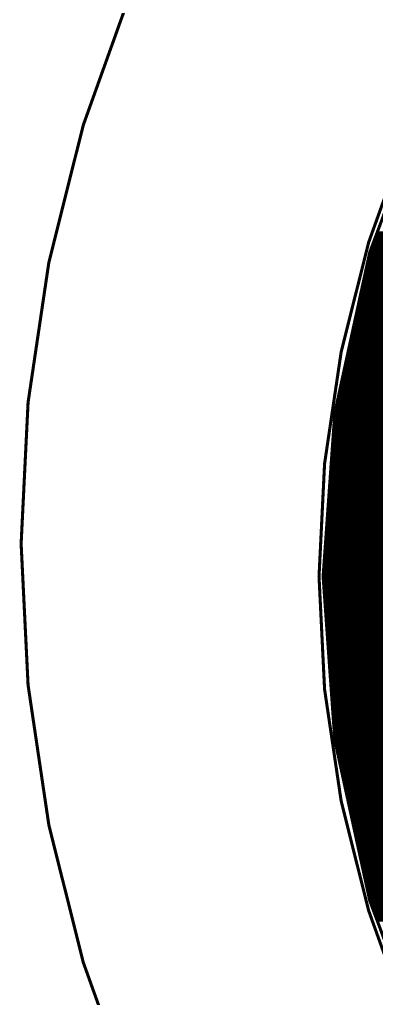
# Model space of a CAD drawing. Extents: x 4.96 to 14.37, y 2.4 to 11.81.
# Drawn here: x 4.962 to 6.124, y 5.625 to 8.815 of the extents above; entities that cross this region are included whole.
import ezdxf

# ---------------------------------------------------------------- set-up
doc = ezdxf.new("R2010")
doc.units = 0
for name, color, linetype in [('1', 12, 'CONTINUOUS'), ('20', 31, 'CONTINUOUS'), ('51', 253, 'CONTINUOUS')]:
    doc.layers.add(name, color=color, linetype=linetype)

msp = doc.modelspace()

# ---------------------------------------------------------------- linework, layer by layer
at = {"layer": '1', "const_width": 0.01}
for points in [[(6.1019, 8.0565), (6.2889, 8.5578)], [(6.1019, 8.0565), (6.2889, 8.5578)], [(6.1181, 8.1), (8.3177, 8.1)], [(6.1181, 8.1), (7.4117, 8.1)], [(6.1219, 8.11), (8.3277, 8.11)], [(6.1219, 8.11), (7.4139, 8.11)], [(6.1256, 8.12), (8.3377, 8.12)], [(6.1256, 8.12), (7.4161, 8.12)], [(6.1069, 8.07), (8.2877, 8.07)], [(6.1069, 8.07), (7.405, 8.07)], [(6.1107, 8.08), (8.2977, 8.08)], [(6.1107, 8.08), (7.4073, 8.08)], [(6.1144, 8.09), (8.3077, 8.09)], [(6.1144, 8.09), (7.4095, 8.09)], [(5.9882, 7.5337), (6.1019, 8.0565)], [(5.9882, 7.5337), (6.1019, 8.0565)], [(6.0983, 8.04), (8.2577, 8.04)], [(6.0983, 8.04), (7.382, 8.04)], [(6.1005, 8.05), (8.2677, 8.05)], [(6.1005, 8.05), (7.3896, 8.05)], [(6.1032, 8.06), (8.2777, 8.06)], [(6.1032, 8.06), (7.3973, 8.06)], [(6.0918, 8.01), (8.2324, 8.01)], [(6.0918, 8.01), (7.3589, 8.01)], [(6.094, 8.02), (8.2377, 8.02)], [(6.094, 8.02), (7.3666, 8.02)], [(6.0961, 8.03), (8.2436, 8.03)], [(6.0961, 8.03), (7.3743, 8.03)], [(6.0853, 7.98), (8.2203, 7.98)], [(6.0853, 7.98), (7.3483, 7.98)], [(6.0874, 7.99), (8.2249, 7.99)], [(6.0874, 7.99), (7.3509, 7.99)], [(6.0896, 8), (8.2296, 8)], [(6.0896, 8), (7.3536, 8)], [(6.0766, 7.94), (8.2016, 7.94)], [(6.0766, 7.94), (7.3376, 7.94)], [(6.0787, 7.95), (8.2063, 7.95)], [(6.0787, 7.95), (7.3402, 7.95)], [(6.0809, 7.96), (8.211, 7.96)], [(6.0809, 7.96), (7.3429, 7.96)], [(6.0831, 7.97), (8.2156, 7.97)], [(6.0831, 7.97), (7.3456, 7.97)], [(6.07, 7.91), (8.1876, 7.91)], [(6.07, 7.91), (7.3295, 7.91)], [(6.0722, 7.92), (8.1923, 7.92)], [(6.0722, 7.92), (7.3322, 7.92)], [(6.0744, 7.93), (8.197, 7.93)], [(6.0744, 7.93), (7.3349, 7.93)], [(6.0635, 7.88), (8.1734, 7.88)], [(6.0635, 7.88), (7.3215, 7.88)], [(6.0657, 7.89), (8.1783, 7.89)], [(6.0657, 7.89), (7.3242, 7.89)], [(6.0679, 7.9), (8.183, 7.9)], [(6.0679, 7.9), (7.3268, 7.9)], [(6.057, 7.85), (8.1524, 7.85)], [(6.057, 7.85), (7.3101, 7.85)], [(6.0592, 7.86), (8.1594, 7.86)], [(6.0592, 7.86), (7.3147, 7.86)], [(6.0613, 7.87), (8.1664, 7.87)], [(6.0613, 7.87), (7.3188, 7.87)], [(6.0505, 7.82), (8.1314, 7.82)], [(6.0505, 7.82), (7.2961, 7.82)], [(6.0526, 7.83), (8.1384, 7.83)], [(6.0526, 7.83), (7.3007, 7.83)], [(6.0548, 7.84), (8.1454, 7.84)], [(6.0548, 7.84), (7.3054, 7.84)], [(6.0418, 7.78), (8.1034, 7.78)], [(6.0418, 7.78), (7.2774, 7.78)], [(6.0439, 7.79), (8.1104, 7.79)], [(6.0439, 7.79), (7.2821, 7.79)], [(6.0461, 7.8), (8.1174, 7.8)], [(6.0461, 7.8), (7.2868, 7.8)], [(6.0483, 7.81), (8.1244, 7.81)], [(6.0483, 7.81), (7.2914, 7.81)], [(6.0352, 7.75), (8.0824, 7.75)], [(6.0352, 7.75), (7.2634, 7.75)], [(6.0374, 7.76), (8.0865, 7.76)], [(6.0374, 7.76), (7.2681, 7.76)], [(6.0396, 7.77), (8.0964, 7.77)], [(6.0396, 7.77), (7.2728, 7.77)], [(6.0287, 7.72), (8.0758, 7.72)], [(6.0287, 7.72), (7.2569, 7.72)], [(6.0309, 7.73), (8.0784, 7.73)], [(6.0309, 7.73), (7.2574, 7.73)], [(6.0331, 7.74), (8.0793, 7.74)], [(6.0331, 7.74), (7.2588, 7.74)], [(6.0222, 7.69), (8.0677, 7.69)], [(6.0222, 7.69), (7.2556, 7.69)], [(6.0243, 7.7), (8.0704, 7.7)], [(6.0243, 7.7), (7.2561, 7.7)], [(6.0265, 7.71), (8.0731, 7.71)], [(6.0265, 7.71), (7.2565, 7.71)], [(6.0156, 7.66), (8.0597, 7.66)], [(6.0156, 7.66), (7.2543, 7.66)], [(6.0178, 7.67), (8.0624, 7.67)], [(6.0178, 7.67), (7.2548, 7.67)], [(6.02, 7.68), (8.065, 7.68)], [(6.02, 7.68), (7.2552, 7.68)], [(6.0069, 7.62), (8.049, 7.62)], [(6.0069, 7.62), (7.2357, 7.62)], [(6.0091, 7.63), (8.0517, 7.63)], [(6.0091, 7.63), (7.2409, 7.63)], [(6.0113, 7.64), (8.0543, 7.64)], [(6.0113, 7.64), (7.2461, 7.64)], [(6.0135, 7.65), (8.057, 7.65)], [(6.0135, 7.65), (7.2513, 7.65)], [(6.0004, 7.59), (8.0384, 7.59)], [(6.0004, 7.59), (7.2201, 7.59)], [(6.0026, 7.6), (8.0431, 7.6)], [(6.0026, 7.6), (7.2253, 7.6)], [(6.0048, 7.61), (8.0463, 7.61)], [(6.0048, 7.61), (7.2305, 7.61)], [(5.9939, 7.56), (8.0244, 7.56)], [(5.9939, 7.56), (7.2141, 7.56)], [(5.9961, 7.57), (8.0291, 7.57)], [(5.9961, 7.57), (7.215, 7.57)], [(5.9982, 7.58), (8.0338, 7.58)], [(5.9982, 7.58), (7.2159, 7.58)], [(5.95, 7), (5.9882, 7.5337)], [(5.95, 7), (5.9882, 7.5337)], [(5.9879, 7.53), (8.0105, 7.53)], [(5.9879, 7.53), (7.2115, 7.53)], [(5.9895, 7.54), (8.0151, 7.54)], [(5.9895, 7.54), (7.2124, 7.54)], [(5.9917, 7.55), (8.0198, 7.55)], [(5.9917, 7.55), (7.2132, 7.55)], [(5.9858, 7.5), (7.9965, 7.5)], [(5.9858, 7.5), (7.2089, 7.5)], [(5.9865, 7.51), (8.0011, 7.51)], [(5.9865, 7.51), (7.2097, 7.51)], [(5.9872, 7.52), (8.0058, 7.52)], [(5.9872, 7.52), (7.2106, 7.52)], [(5.9829, 7.46), (7.9778, 7.46)], [(5.9829, 7.46), (7.2054, 7.46)], [(5.9836, 7.47), (7.9792, 7.47)], [(5.9836, 7.47), (7.2062, 7.47)], [(5.9843, 7.48), (7.9871, 7.48)], [(5.9843, 7.48), (7.2071, 7.48)], [(5.985, 7.49), (7.9918, 7.49)], [(5.985, 7.49), (7.208, 7.49)], [(5.9808, 7.43), (7.9757, 7.43)], [(5.9808, 7.43), (7.2009, 7.43)], [(5.9815, 7.44), (7.9766, 7.44)], [(5.9815, 7.44), (7.2036, 7.44)], [(5.9822, 7.45), (7.9745, 7.45)], [(5.9822, 7.45), (7.2045, 7.45)], [(5.9786, 7.4), (7.9731, 7.4)], [(5.9786, 7.4), (7.1929, 7.4)], [(5.9793, 7.41), (7.9739, 7.41)], [(5.9793, 7.41), (7.1955, 7.41)], [(5.98, 7.42), (7.9748, 7.42)], [(5.98, 7.42), (7.1982, 7.42)], [(5.9765, 7.37), (7.9704, 7.37)], [(5.9765, 7.37), (7.1848, 7.37)], [(5.9772, 7.38), (7.9713, 7.38)], [(5.9772, 7.38), (7.1875, 7.38)], [(5.9779, 7.39), (7.9722, 7.39)], [(5.9779, 7.39), (7.1902, 7.39)], [(5.9743, 7.34), (7.9678, 7.34)], [(5.9743, 7.34), (7.1768, 7.34)], [(5.975, 7.35), (7.9687, 7.35)], [(5.975, 7.35), (7.1795, 7.35)], [(5.9757, 7.36), (7.9696, 7.36)], [(5.9757, 7.36), (7.1821, 7.36)], [(5.9722, 7.31), (7.9652, 7.31)], [(5.9722, 7.31), (7.1687, 7.31)], [(5.9729, 7.32), (7.9661, 7.32)], [(5.9729, 7.32), (7.1714, 7.32)], [(5.9736, 7.33), (7.9669, 7.33)], [(5.9736, 7.33), (7.1741, 7.33)], [(5.9693, 7.27), (7.9552, 7.27)], [(5.9693, 7.27), (7.171, 7.27)], [(5.97, 7.28), (7.9579, 7.28)], [(5.97, 7.28), (7.1697, 7.28)], [(5.9707, 7.29), (7.9605, 7.29)], [(5.9707, 7.29), (7.1683, 7.29)], [(5.9715, 7.3), (7.9632, 7.3)], [(5.9715, 7.3), (7.167, 7.3)], [(5.9672, 7.24), (7.9472, 7.24)], [(5.9672, 7.24), (7.1749, 7.24)], [(5.9679, 7.25), (7.9498, 7.25)], [(5.9679, 7.25), (7.1736, 7.25)], [(5.9686, 7.26), (7.9525, 7.26)], [(5.9686, 7.26), (7.1723, 7.26)], [(5.965, 7.21), (7.9391, 7.21)], [(5.965, 7.21), (7.1741, 7.21)], [(5.9657, 7.22), (7.9418, 7.22)], [(5.9657, 7.22), (7.1773, 7.22)], [(5.9664, 7.23), (7.9445, 7.23)], [(5.9664, 7.23), (7.1762, 7.23)], [(5.9629, 7.18), (7.9311, 7.18)], [(5.9629, 7.18), (7.1646, 7.18)], [(5.9636, 7.19), (7.9338, 7.19)], [(5.9636, 7.19), (7.1678, 7.19)], [(5.9643, 7.2), (7.9364, 7.2)], [(5.9643, 7.2), (7.1709, 7.2)], [(5.9607, 7.15), (7.923, 7.15)], [(5.9607, 7.15), (7.1552, 7.15)], [(5.9614, 7.16), (7.9241, 7.16)], [(5.9614, 7.16), (7.1583, 7.16)], [(5.9622, 7.17), (7.9269, 7.17)], [(5.9622, 7.17), (7.1615, 7.17)], [(5.9579, 7.11), (7.9284, 7.11)], [(5.9579, 7.11), (7.1555, 7.11)], [(5.9586, 7.12), (7.9276, 7.12)], [(5.9586, 7.12), (7.1546, 7.12)], [(5.9593, 7.13), (7.9267, 7.13)], [(5.9593, 7.13), (7.1537, 7.13)], [(5.96, 7.14), (7.9246, 7.14)], [(5.96, 7.14), (7.1529, 7.14)], [(5.9557, 7.08), (7.9311, 7.08)], [(5.9557, 7.08), (7.1581, 7.08)], [(5.9564, 7.09), (7.9302, 7.09)], [(5.9564, 7.09), (7.1572, 7.09)], [(5.9572, 7.1), (7.9293, 7.1)], [(5.9572, 7.1), (7.1564, 7.1)], [(5.9536, 7.05), (7.9337, 7.05)], [(5.9536, 7.05), (7.1607, 7.05)], [(5.9543, 7.06), (7.9328, 7.06)], [(5.9543, 7.06), (7.1599, 7.06)], [(5.955, 7.07), (7.9319, 7.07)], [(5.955, 7.07), (7.159, 7.07)], [(5.9514, 7.02), (7.9363, 7.02)], [(5.9514, 7.02), (7.1634, 7.02)], [(5.9521, 7.03), (7.9354, 7.03)], [(5.9521, 7.03), (7.1625, 7.03)], [(5.9529, 7.04), (7.9346, 7.04)], [(5.9529, 7.04), (7.1616, 7.04)], [(5.9882, 6.4663), (5.95, 7)], [(5.95, 7), (7.9381, 7)], [(5.9882, 6.4663), (5.95, 7)], [(5.95, 7), (7.1651, 7)], [(5.9507, 7.01), (7.9372, 7.01)], [(5.9507, 7.01), (7.1642, 7.01)], [(5.9507, 6.99), (7.9372, 6.99)], [(5.9507, 6.99), (7.1642, 6.99)], [(5.9514, 6.98), (7.9363, 6.98)], [(5.9514, 6.98), (7.1634, 6.98)], [(5.9521, 6.97), (7.9354, 6.97)], [(5.9521, 6.97), (7.1625, 6.97)], [(5.9529, 6.96), (7.9346, 6.96)], [(5.9529, 6.96), (7.1616, 6.96)], [(5.9536, 6.95), (7.9337, 6.95)], [(5.9536, 6.95), (7.1607, 6.95)], [(5.9543, 6.94), (7.9328, 6.94)], [(5.9543, 6.94), (7.1599, 6.94)], [(5.955, 6.93), (7.9319, 6.93)], [(5.955, 6.93), (7.159, 6.93)], [(5.9557, 6.92), (7.9311, 6.92)], [(5.9557, 6.92), (7.1581, 6.92)], [(5.9564, 6.91), (7.9302, 6.91)], [(5.9564, 6.91), (7.1572, 6.91)], [(5.9572, 6.9), (7.9293, 6.9)], [(5.9572, 6.9), (7.1564, 6.9)], [(5.9579, 6.89), (7.9284, 6.89)], [(5.9579, 6.89), (7.1555, 6.89)], [(5.9586, 6.88), (7.9276, 6.88)], [(5.9586, 6.88), (7.1546, 6.88)], [(5.9593, 6.87), (7.9267, 6.87)], [(5.9593, 6.87), (7.1537, 6.87)], [(5.96, 6.86), (7.9246, 6.86)], [(5.96, 6.86), (7.1529, 6.86)], [(5.9607, 6.85), (7.923, 6.85)], [(5.9607, 6.85), (7.1552, 6.85)], [(5.9614, 6.84), (7.9241, 6.84)], [(5.9614, 6.84), (7.1583, 6.84)], [(5.9622, 6.83), (7.9269, 6.83)], [(5.9622, 6.83), (7.1615, 6.83)], [(5.9629, 6.82), (7.9311, 6.82)], [(5.9629, 6.82), (7.1646, 6.82)], [(5.9636, 6.81), (7.9338, 6.81)], [(5.9636, 6.81), (7.1678, 6.81)], [(5.9643, 6.8), (7.9364, 6.8)], [(5.9643, 6.8), (7.1709, 6.8)], [(5.965, 6.79), (7.9391, 6.79)], [(5.965, 6.79), (7.1741, 6.79)], [(5.9657, 6.78), (7.9418, 6.78)], [(5.9657, 6.78), (7.1772, 6.78)], [(5.9665, 6.77), (7.9445, 6.77)], [(5.9665, 6.77), (7.1762, 6.77)], [(5.9672, 6.76), (7.9471, 6.76)], [(5.9672, 6.76), (7.1749, 6.76)], [(5.9679, 6.75), (7.9498, 6.75)], [(5.9679, 6.75), (7.1736, 6.75)], [(5.9686, 6.74), (7.9525, 6.74)], [(5.9686, 6.74), (7.1723, 6.74)], [(5.9693, 6.73), (7.9552, 6.73)], [(5.9693, 6.73), (7.171, 6.73)], [(5.97, 6.72), (7.9579, 6.72)], [(5.97, 6.72), (7.1697, 6.72)], [(5.9707, 6.71), (7.9605, 6.71)], [(5.9707, 6.71), (7.1683, 6.71)], [(5.9715, 6.7), (7.9632, 6.7)], [(5.9715, 6.7), (7.167, 6.7)], [(5.9722, 6.69), (7.9652, 6.69)], [(5.9722, 6.69), (7.1687, 6.69)], [(5.9729, 6.68), (7.9661, 6.68)], [(5.9729, 6.68), (7.1714, 6.68)], [(5.9736, 6.67), (7.9669, 6.67)], [(5.9736, 6.67), (7.1741, 6.67)], [(5.9743, 6.66), (7.9678, 6.66)], [(5.9743, 6.66), (7.1768, 6.66)], [(5.975, 6.65), (7.9687, 6.65)], [(5.975, 6.65), (7.1795, 6.65)], [(5.9758, 6.64), (7.9696, 6.64)], [(5.9758, 6.64), (7.1821, 6.64)], [(5.9765, 6.63), (7.9704, 6.63)], [(5.9765, 6.63), (7.1848, 6.63)], [(5.9772, 6.62), (7.9713, 6.62)], [(5.9772, 6.62), (7.1875, 6.62)], [(5.9779, 6.61), (7.9722, 6.61)], [(5.9779, 6.61), (7.1902, 6.61)], [(5.9786, 6.6), (7.973, 6.6)], [(5.9786, 6.6), (7.1929, 6.6)], [(5.9793, 6.59), (7.9739, 6.59)], [(5.9793, 6.59), (7.1955, 6.59)], [(5.98, 6.58), (7.9748, 6.58)], [(5.98, 6.58), (7.1982, 6.58)], [(5.9808, 6.57), (7.9757, 6.57)], [(5.9808, 6.57), (7.2009, 6.57)], [(5.9815, 6.56), (7.9765, 6.56)], [(5.9815, 6.56), (7.2036, 6.56)], [(5.9822, 6.55), (7.9745, 6.55)], [(5.9822, 6.55), (7.2045, 6.55)], [(5.9829, 6.54), (7.9778, 6.54)], [(5.9829, 6.54), (7.2054, 6.54)], [(5.9836, 6.53), (7.9792, 6.53)], [(5.9836, 6.53), (7.2062, 6.53)], [(5.9843, 6.52), (7.9871, 6.52)], [(5.9843, 6.52), (7.2071, 6.52)], [(5.985, 6.51), (7.9918, 6.51)], [(5.985, 6.51), (7.208, 6.51)], [(5.9858, 6.5), (7.9965, 6.5)], [(5.9858, 6.5), (7.2089, 6.5)], [(5.9865, 6.49), (8.0011, 6.49)], [(5.9865, 6.49), (7.2097, 6.49)], [(5.9872, 6.48), (8.0058, 6.48)], [(5.9872, 6.48), (7.2106, 6.48)], [(5.9879, 6.47), (8.0104, 6.47)], [(5.9879, 6.47), (7.2115, 6.47)], [(6.1019, 5.9435), (5.9882, 6.4663)], [(6.1019, 5.9435), (5.9882, 6.4663)], [(5.9895, 6.46), (8.0151, 6.46)], [(5.9895, 6.46), (7.2124, 6.46)], [(5.9917, 6.45), (8.0198, 6.45)], [(5.9917, 6.45), (7.2132, 6.45)], [(5.9939, 6.44), (8.0244, 6.44)], [(5.9939, 6.44), (7.2141, 6.44)], [(5.9961, 6.43), (8.0291, 6.43)], [(5.9961, 6.43), (7.215, 6.43)], [(5.9982, 6.42), (8.0338, 6.42)], [(5.9982, 6.42), (7.2159, 6.42)], [(6.0004, 6.41), (8.0384, 6.41)], [(6.0004, 6.41), (7.2201, 6.41)], [(6.0026, 6.4), (8.0431, 6.4)], [(6.0026, 6.4), (7.2253, 6.4)], [(6.0048, 6.39), (8.0463, 6.39)], [(6.0048, 6.39), (7.2305, 6.39)], [(6.0069, 6.38), (8.049, 6.38)], [(6.0069, 6.38), (7.2357, 6.38)], [(6.0091, 6.37), (8.0516, 6.37)], [(6.0091, 6.37), (7.2409, 6.37)], [(6.0113, 6.36), (8.0543, 6.36)], [(6.0113, 6.36), (7.2461, 6.36)], [(6.0135, 6.35), (8.057, 6.35)], [(6.0135, 6.35), (7.2513, 6.35)], [(6.0156, 6.34), (8.0597, 6.34)], [(6.0156, 6.34), (7.2543, 6.34)], [(6.0178, 6.33), (8.0624, 6.33)], [(6.0178, 6.33), (7.2548, 6.33)], [(6.02, 6.32), (8.065, 6.32)], [(6.02, 6.32), (7.2552, 6.32)], [(6.0222, 6.31), (8.0677, 6.31)], [(6.0222, 6.31), (7.2556, 6.31)], [(6.0244, 6.3), (8.0704, 6.3)], [(6.0244, 6.3), (7.2561, 6.3)], [(6.0265, 6.29), (8.0731, 6.29)], [(6.0265, 6.29), (7.2565, 6.29)], [(6.0287, 6.28), (8.0758, 6.28)], [(6.0287, 6.28), (7.2569, 6.28)], [(6.0309, 6.27), (8.0784, 6.27)], [(6.0309, 6.27), (7.2574, 6.27)], [(6.0331, 6.26), (8.0793, 6.26)], [(6.0331, 6.26), (7.2588, 6.26)], [(6.0352, 6.25), (8.0824, 6.25)], [(6.0352, 6.25), (7.2634, 6.25)], [(6.0374, 6.24), (8.0865, 6.24)], [(6.0374, 6.24), (7.2681, 6.24)], [(6.0396, 6.23), (8.0964, 6.23)], [(6.0396, 6.23), (7.2728, 6.23)], [(6.0418, 6.22), (8.1034, 6.22)], [(6.0418, 6.22), (7.2774, 6.22)], [(6.0439, 6.21), (8.1104, 6.21)], [(6.0439, 6.21), (7.2821, 6.21)], [(6.0461, 6.2), (8.1174, 6.2)], [(6.0461, 6.2), (7.2867, 6.2)], [(6.0483, 6.19), (8.1244, 6.19)], [(6.0483, 6.19), (7.2914, 6.19)], [(6.0505, 6.18), (8.1314, 6.18)], [(6.0505, 6.18), (7.2961, 6.18)], [(6.0526, 6.17), (8.1384, 6.17)], [(6.0526, 6.17), (7.3007, 6.17)], [(6.0548, 6.16), (8.1454, 6.16)], [(6.0548, 6.16), (7.3054, 6.16)], [(6.057, 6.15), (8.1524, 6.15)], [(6.057, 6.15), (7.3101, 6.15)], [(6.0592, 6.14), (8.1594, 6.14)], [(6.0592, 6.14), (7.3147, 6.14)], [(6.0613, 6.13), (8.1664, 6.13)], [(6.0613, 6.13), (7.3188, 6.13)], [(6.0635, 6.12), (8.1734, 6.12)], [(6.0635, 6.12), (7.3215, 6.12)], [(6.0657, 6.11), (8.1783, 6.11)], [(6.0657, 6.11), (7.3242, 6.11)], [(6.0679, 6.1), (8.183, 6.1)], [(6.0679, 6.1), (7.3268, 6.1)], [(6.07, 6.09), (8.1876, 6.09)], [(6.07, 6.09), (7.3295, 6.09)], [(6.0722, 6.08), (8.1923, 6.08)], [(6.0722, 6.08), (7.3322, 6.08)], [(6.0744, 6.07), (8.197, 6.07)], [(6.0744, 6.07), (7.3349, 6.07)], [(6.0766, 6.06), (8.2016, 6.06)], [(6.0766, 6.06), (7.3375, 6.06)], [(6.0787, 6.05), (8.2063, 6.05)], [(6.0787, 6.05), (7.3402, 6.05)], [(6.0809, 6.04), (8.211, 6.04)], [(6.0809, 6.04), (7.3429, 6.04)], [(6.0831, 6.03), (8.2156, 6.03)], [(6.0831, 6.03), (7.3456, 6.03)], [(6.0853, 6.02), (8.2203, 6.02)], [(6.0853, 6.02), (7.3483, 6.02)], [(6.0874, 6.01), (8.2249, 6.01)], [(6.0874, 6.01), (7.3509, 6.01)], [(6.0896, 6), (8.2296, 6)], [(6.0896, 6), (7.3536, 6)], [(6.0918, 5.99), (8.2324, 5.99)], [(6.0918, 5.99), (7.3589, 5.99)], [(6.094, 5.98), (8.2377, 5.98)], [(6.094, 5.98), (7.3666, 5.98)], [(6.0961, 5.97), (8.2436, 5.97)], [(6.0961, 5.97), (7.3743, 5.97)], [(6.0983, 5.96), (8.2577, 5.96)], [(6.0983, 5.96), (7.3819, 5.96)], [(6.1005, 5.95), (8.2677, 5.95)], [(6.1005, 5.95), (7.3896, 5.95)], [(6.2889, 5.4422), (6.1019, 5.9435)], [(6.2889, 5.4422), (6.1019, 5.9435)], [(6.1032, 5.94), (8.2777, 5.94)], [(6.1032, 5.94), (7.3973, 5.94)], [(6.1069, 5.93), (8.2877, 5.93)], [(6.1069, 5.93), (7.405, 5.93)], [(6.1107, 5.92), (8.2977, 5.92)], [(6.1107, 5.92), (7.4073, 5.92)], [(6.1144, 5.91), (8.3077, 5.91)], [(6.1144, 5.91), (7.4095, 5.91)], [(6.1181, 5.9), (8.3177, 5.9)], [(6.1181, 5.9), (7.4117, 5.9)], [(6.1219, 5.89), (8.3277, 5.89)], [(6.1219, 5.89), (7.4139, 5.89)], [(6.1256, 5.88), (8.3377, 5.88)], [(6.1256, 5.88), (7.4161, 5.88)]]:
    msp.add_lwpolyline(points, dxfattribs=at)
at = {"layer": '1', "const_width": 0.005}
for points in [[(6.1181, 8.1025, 1), (6.1181, 8.0975)], [(6.1181, 8.1025, 1), (6.1181, 8.0975)], [(6.1219, 8.1125, 1), (6.1219, 8.1075)], [(6.1219, 8.1125, 1), (6.1219, 8.1075)], [(6.1256, 8.1225, 1), (6.1256, 8.1175)], [(6.1256, 8.1225, 1), (6.1256, 8.1175)], [(6.1069, 8.0725, 1), (6.1069, 8.0675)], [(6.1069, 8.0725, 1), (6.1069, 8.0675)], [(6.1107, 8.0825, 1), (6.1107, 8.0775)], [(6.1107, 8.0825, 1), (6.1107, 8.0775)], [(6.1144, 8.0925, 1), (6.1144, 8.0875)], [(6.1144, 8.0925, 1), (6.1144, 8.0875)], [(6.0983, 8.0425, 1), (6.0983, 8.0375)], [(6.0983, 8.0425, 1), (6.0983, 8.0375)], [(6.1005, 8.0525, 1), (6.1005, 8.0475)], [(6.1005, 8.0525, 1), (6.1005, 8.0475)], [(6.0996, 8.0574, 1), (6.1042, 8.0556)], [(6.0996, 8.0574, 1), (6.1042, 8.0556)], [(6.1043, 8.056, 1), (6.0995, 8.057)], [(6.1043, 8.056, 1), (6.0995, 8.057)], [(6.1032, 8.0625, 1), (6.1032, 8.0575)], [(6.1032, 8.0625, 1), (6.1032, 8.0575)], [(6.0918, 8.0125, 1), (6.0918, 8.0075)], [(6.0918, 8.0125, 1), (6.0918, 8.0075)], [(6.094, 8.0225, 1), (6.094, 8.0175)], [(6.094, 8.0225, 1), (6.094, 8.0175)], [(6.0961, 8.0325, 1), (6.0961, 8.0275)], [(6.0961, 8.0325, 1), (6.0961, 8.0275)], [(6.0853, 7.9825, 1), (6.0853, 7.9775)], [(6.0853, 7.9825, 1), (6.0853, 7.9775)], [(6.0874, 7.9925, 1), (6.0874, 7.9875)], [(6.0874, 7.9925, 1), (6.0874, 7.9875)], [(6.0896, 8.0025, 1), (6.0896, 7.9975)], [(6.0896, 8.0025, 1), (6.0896, 7.9975)], [(6.0766, 7.9425, 1), (6.0766, 7.9375)], [(6.0766, 7.9425, 1), (6.0766, 7.9375)], [(6.0787, 7.9525, 1), (6.0787, 7.9475)], [(6.0787, 7.9525, 1), (6.0787, 7.9475)], [(6.0809, 7.9625, 1), (6.0809, 7.9575)], [(6.0809, 7.9625, 1), (6.0809, 7.9575)], [(6.0831, 7.9725, 1), (6.0831, 7.9675)], [(6.0831, 7.9725, 1), (6.0831, 7.9675)], [(6.07, 7.9125, 1), (6.07, 7.9075)], [(6.07, 7.9125, 1), (6.07, 7.9075)], [(6.0722, 7.9225, 1), (6.0722, 7.9175)], [(6.0722, 7.9225, 1), (6.0722, 7.9175)], [(6.0744, 7.9325, 1), (6.0744, 7.9275)], [(6.0744, 7.9325, 1), (6.0744, 7.9275)], [(6.0635, 7.8825, 1), (6.0635, 7.8775)], [(6.0635, 7.8825, 1), (6.0635, 7.8775)], [(6.0657, 7.8925, 1), (6.0657, 7.8875)], [(6.0657, 7.8925, 1), (6.0657, 7.8875)], [(6.0679, 7.9025, 1), (6.0679, 7.8975)], [(6.0679, 7.9025, 1), (6.0679, 7.8975)], [(6.057, 7.8525, 1), (6.057, 7.8475)], [(6.057, 7.8525, 1), (6.057, 7.8475)], [(6.0592, 7.8625, 1), (6.0592, 7.8575)], [(6.0592, 7.8625, 1), (6.0592, 7.8575)], [(6.0613, 7.8725, 1), (6.0613, 7.8675)], [(6.0613, 7.8725, 1), (6.0613, 7.8675)], [(6.0505, 7.8225, 1), (6.0505, 7.8175)], [(6.0505, 7.8225, 1), (6.0505, 7.8175)], [(6.0526, 7.8325, 1), (6.0526, 7.8275)], [(6.0526, 7.8325, 1), (6.0526, 7.8275)], [(6.0548, 7.8425, 1), (6.0548, 7.8375)], [(6.0548, 7.8425, 1), (6.0548, 7.8375)], [(6.0418, 7.7825, 1), (6.0418, 7.7775)], [(6.0418, 7.7825, 1), (6.0418, 7.7775)], [(6.0439, 7.7925, 1), (6.0439, 7.7875)], [(6.0439, 7.7925, 1), (6.0439, 7.7875)], [(6.0461, 7.8025, 1), (6.0461, 7.7975)], [(6.0461, 7.8025, 1), (6.0461, 7.7975)], [(6.0483, 7.8125, 1), (6.0483, 7.8075)], [(6.0483, 7.8125, 1), (6.0483, 7.8075)], [(6.0352, 7.7525, 1), (6.0352, 7.7475)], [(6.0352, 7.7525, 1), (6.0352, 7.7475)], [(6.0374, 7.7625, 1), (6.0374, 7.7575)], [(6.0374, 7.7625, 1), (6.0374, 7.7575)], [(6.0396, 7.7725, 1), (6.0396, 7.7675)], [(6.0396, 7.7725, 1), (6.0396, 7.7675)], [(6.0287, 7.7225, 1), (6.0287, 7.7175)], [(6.0287, 7.7225, 1), (6.0287, 7.7175)], [(6.0309, 7.7325, 1), (6.0309, 7.7275)], [(6.0309, 7.7325, 1), (6.0309, 7.7275)], [(6.0331, 7.7425, 1), (6.0331, 7.7375)], [(6.0331, 7.7425, 1), (6.0331, 7.7375)], [(6.0222, 7.6925, 1), (6.0222, 7.6875)], [(6.0222, 7.6925, 1), (6.0222, 7.6875)], [(6.0243, 7.7025, 1), (6.0243, 7.6975)], [(6.0243, 7.7025, 1), (6.0243, 7.6975)], [(6.0265, 7.7125, 1), (6.0265, 7.7075)], [(6.0265, 7.7125, 1), (6.0265, 7.7075)], [(6.0156, 7.6625, 1), (6.0156, 7.6575)], [(6.0156, 7.6625, 1), (6.0156, 7.6575)], [(6.0178, 7.6725, 1), (6.0178, 7.6675)], [(6.0178, 7.6725, 1), (6.0178, 7.6675)], [(6.02, 7.6825, 1), (6.02, 7.6775)], [(6.02, 7.6825, 1), (6.02, 7.6775)], [(6.0069, 7.6225, 1), (6.0069, 7.6175)], [(6.0069, 7.6225, 1), (6.0069, 7.6175)], [(6.0091, 7.6325, 1), (6.0091, 7.6275)], [(6.0091, 7.6325, 1), (6.0091, 7.6275)], [(6.0113, 7.6425, 1), (6.0113, 7.6375)], [(6.0113, 7.6425, 1), (6.0113, 7.6375)], [(6.0135, 7.6525, 1), (6.0135, 7.6475)], [(6.0135, 7.6525, 1), (6.0135, 7.6475)], [(6.0004, 7.5925, 1), (6.0004, 7.5875)], [(6.0004, 7.5925, 1), (6.0004, 7.5875)], [(6.0026, 7.6025, 1), (6.0026, 7.5975)], [(6.0026, 7.6025, 1), (6.0026, 7.5975)], [(6.0048, 7.6125, 1), (6.0048, 7.6075)], [(6.0048, 7.6125, 1), (6.0048, 7.6075)], [(5.9939, 7.5625, 1), (5.9939, 7.5575)], [(5.9939, 7.5625, 1), (5.9939, 7.5575)], [(5.9961, 7.5725, 1), (5.9961, 7.5675)], [(5.9961, 7.5725, 1), (5.9961, 7.5675)], [(5.9982, 7.5825, 1), (5.9982, 7.5775)], [(5.9982, 7.5825, 1), (5.9982, 7.5775)], [(5.9879, 7.5325, 1), (5.9879, 7.5275)], [(5.9879, 7.5325, 1), (5.9879, 7.5275)], [(5.9857, 7.5342, 1), (5.9906, 7.5331)], [(5.9857, 7.5342, 1), (5.9906, 7.5331)], [(5.9907, 7.5335, 1), (5.9857, 7.5339)], [(5.9907, 7.5335, 1), (5.9857, 7.5339)], [(5.9895, 7.5425, 1), (5.9895, 7.5375)], [(5.9895, 7.5425, 1), (5.9895, 7.5375)], [(5.9917, 7.5525, 1), (5.9917, 7.5475)], [(5.9917, 7.5525, 1), (5.9917, 7.5475)], [(5.9858, 7.5025, 1), (5.9858, 7.4975)], [(5.9858, 7.5025, 1), (5.9858, 7.4975)], [(5.9865, 7.5125, 1), (5.9865, 7.5075)], [(5.9865, 7.5125, 1), (5.9865, 7.5075)], [(5.9872, 7.5225, 1), (5.9872, 7.5175)], [(5.9872, 7.5225, 1), (5.9872, 7.5175)], [(5.9829, 7.4625, 1), (5.9829, 7.4575)], [(5.9829, 7.4625, 1), (5.9829, 7.4575)], [(5.9836, 7.4725, 1), (5.9836, 7.4675)], [(5.9836, 7.4725, 1), (5.9836, 7.4675)], [(5.9843, 7.4825, 1), (5.9843, 7.4775)], [(5.9843, 7.4825, 1), (5.9843, 7.4775)], [(5.985, 7.4925, 1), (5.985, 7.4875)], [(5.985, 7.4925, 1), (5.985, 7.4875)], [(5.9808, 7.4325, 1), (5.9808, 7.4275)], [(5.9808, 7.4325, 1), (5.9808, 7.4275)], [(5.9815, 7.4425, 1), (5.9815, 7.4375)], [(5.9815, 7.4425, 1), (5.9815, 7.4375)], [(5.9822, 7.4525, 1), (5.9822, 7.4475)], [(5.9822, 7.4525, 1), (5.9822, 7.4475)], [(5.9786, 7.4025, 1), (5.9786, 7.3975)], [(5.9786, 7.4025, 1), (5.9786, 7.3975)], [(5.9793, 7.4125, 1), (5.9793, 7.4075)], [(5.9793, 7.4125, 1), (5.9793, 7.4075)], [(5.98, 7.4225, 1), (5.98, 7.4175)], [(5.98, 7.4225, 1), (5.98, 7.4175)], [(5.9765, 7.3725, 1), (5.9765, 7.3675)], [(5.9765, 7.3725, 1), (5.9765, 7.3675)], [(5.9772, 7.3825, 1), (5.9772, 7.3775)], [(5.9772, 7.3825, 1), (5.9772, 7.3775)], [(5.9779, 7.3925, 1), (5.9779, 7.3875)], [(5.9779, 7.3925, 1), (5.9779, 7.3875)], [(5.9743, 7.3425, 1), (5.9743, 7.3375)], [(5.9743, 7.3425, 1), (5.9743, 7.3375)], [(5.975, 7.3525, 1), (5.975, 7.3475)], [(5.975, 7.3525, 1), (5.975, 7.3475)], [(5.9757, 7.3625, 1), (5.9757, 7.3575)], [(5.9757, 7.3625, 1), (5.9757, 7.3575)], [(5.9722, 7.3125, 1), (5.9722, 7.3075)], [(5.9722, 7.3125, 1), (5.9722, 7.3075)], [(5.9729, 7.3225, 1), (5.9729, 7.3175)], [(5.9729, 7.3225, 1), (5.9729, 7.3175)], [(5.9736, 7.3325, 1), (5.9736, 7.3275)], [(5.9736, 7.3325, 1), (5.9736, 7.3275)], [(5.9693, 7.2725, 1), (5.9693, 7.2675)], [(5.9693, 7.2725, 1), (5.9693, 7.2675)], [(5.97, 7.2825, 1), (5.97, 7.2775)], [(5.97, 7.2825, 1), (5.97, 7.2775)], [(5.9707, 7.2925, 1), (5.9707, 7.2875)], [(5.9707, 7.2925, 1), (5.9707, 7.2875)], [(5.9715, 7.3025, 1), (5.9715, 7.2975)], [(5.9715, 7.3025, 1), (5.9715, 7.2975)], [(5.9672, 7.2425, 1), (5.9672, 7.2375)], [(5.9672, 7.2425, 1), (5.9672, 7.2375)], [(5.9679, 7.2525, 1), (5.9679, 7.2475)], [(5.9679, 7.2525, 1), (5.9679, 7.2475)], [(5.9686, 7.2625, 1), (5.9686, 7.2575)], [(5.9686, 7.2625, 1), (5.9686, 7.2575)], [(5.965, 7.2125, 1), (5.965, 7.2075)], [(5.965, 7.2125, 1), (5.965, 7.2075)], [(5.9657, 7.2225, 1), (5.9657, 7.2175)], [(5.9657, 7.2225, 1), (5.9657, 7.2175)], [(5.9664, 7.2325, 1), (5.9664, 7.2275)], [(5.9664, 7.2325, 1), (5.9664, 7.2275)], [(5.9629, 7.1825, 1), (5.9629, 7.1775)], [(5.9629, 7.1825, 1), (5.9629, 7.1775)], [(5.9636, 7.1925, 1), (5.9636, 7.1875)], [(5.9636, 7.1925, 1), (5.9636, 7.1875)], [(5.9643, 7.2025, 1), (5.9643, 7.1975)], [(5.9643, 7.2025, 1), (5.9643, 7.1975)], [(5.9607, 7.1525, 1), (5.9607, 7.1475)], [(5.9607, 7.1525, 1), (5.9607, 7.1475)], [(5.9614, 7.1625, 1), (5.9614, 7.1575)], [(5.9614, 7.1625, 1), (5.9614, 7.1575)], [(5.9622, 7.1725, 1), (5.9622, 7.1675)], [(5.9622, 7.1725, 1), (5.9622, 7.1675)], [(5.9579, 7.1125, 1), (5.9579, 7.1075)], [(5.9579, 7.1125, 1), (5.9579, 7.1075)], [(5.9586, 7.1225, 1), (5.9586, 7.1175)], [(5.9586, 7.1225, 1), (5.9586, 7.1175)], [(5.9593, 7.1325, 1), (5.9593, 7.1275)], [(5.9593, 7.1325, 1), (5.9593, 7.1275)], [(5.96, 7.1425, 1), (5.96, 7.1375)], [(5.96, 7.1425, 1), (5.96, 7.1375)], [(5.9557, 7.0825, 1), (5.9557, 7.0775)], [(5.9557, 7.0825, 1), (5.9557, 7.0775)], [(5.9564, 7.0925, 1), (5.9564, 7.0875)], [(5.9564, 7.0925, 1), (5.9564, 7.0875)], [(5.9572, 7.1025, 1), (5.9572, 7.0975)], [(5.9572, 7.1025, 1), (5.9572, 7.0975)], [(5.9536, 7.0525, 1), (5.9536, 7.0475)], [(5.9536, 7.0525, 1), (5.9536, 7.0475)], [(5.9543, 7.0625, 1), (5.9543, 7.0575)], [(5.9543, 7.0625, 1), (5.9543, 7.0575)], [(5.955, 7.0725, 1), (5.955, 7.0675)], [(5.955, 7.0725, 1), (5.955, 7.0675)], [(5.9514, 7.0225, 1), (5.9514, 7.0175)], [(5.9514, 7.0225, 1), (5.9514, 7.0175)], [(5.9521, 7.0325, 1), (5.9521, 7.0275)], [(5.9521, 7.0325, 1), (5.9521, 7.0275)], [(5.9529, 7.0425, 1), (5.9529, 7.0375)], [(5.9529, 7.0425, 1), (5.9529, 7.0375)], [(5.9525, 7.0002, 1), (5.9475, 6.9998)], [(5.95, 7.0025, 1), (5.95, 6.9975)], [(5.9525, 7.0002, 1), (5.9475, 6.9998)], [(5.95, 7.0025, 1), (5.95, 6.9975)], [(5.9475, 7.0002, 1), (5.9525, 6.9998)], [(5.9475, 7.0002, 1), (5.9525, 6.9998)], [(5.9507, 7.0125, 1), (5.9507, 7.0075)], [(5.9507, 7.0125, 1), (5.9507, 7.0075)], [(5.9507, 6.9925, 1), (5.9507, 6.9875)], [(5.9507, 6.9925, 1), (5.9507, 6.9875)], [(5.9514, 6.9825, 1), (5.9514, 6.9775)], [(5.9514, 6.9825, 1), (5.9514, 6.9775)], [(5.9521, 6.9725, 1), (5.9521, 6.9675)], [(5.9521, 6.9725, 1), (5.9521, 6.9675)], [(5.9529, 6.9625, 1), (5.9529, 6.9575)], [(5.9529, 6.9625, 1), (5.9529, 6.9575)], [(5.9536, 6.9525, 1), (5.9536, 6.9475)], [(5.9536, 6.9525, 1), (5.9536, 6.9475)], [(5.9543, 6.9425, 1), (5.9543, 6.9375)], [(5.9543, 6.9425, 1), (5.9543, 6.9375)], [(5.955, 6.9325, 1), (5.955, 6.9275)], [(5.955, 6.9325, 1), (5.955, 6.9275)], [(5.9557, 6.9225, 1), (5.9557, 6.9175)], [(5.9557, 6.9225, 1), (5.9557, 6.9175)], [(5.9564, 6.9125, 1), (5.9564, 6.9075)], [(5.9564, 6.9125, 1), (5.9564, 6.9075)], [(5.9572, 6.9025, 1), (5.9572, 6.8975)], [(5.9572, 6.9025, 1), (5.9572, 6.8975)], [(5.9579, 6.8925, 1), (5.9579, 6.8875)], [(5.9579, 6.8925, 1), (5.9579, 6.8875)], [(5.9586, 6.8825, 1), (5.9586, 6.8775)], [(5.9586, 6.8825, 1), (5.9586, 6.8775)], [(5.9593, 6.8725, 1), (5.9593, 6.8675)], [(5.9593, 6.8725, 1), (5.9593, 6.8675)], [(5.96, 6.8625, 1), (5.96, 6.8575)], [(5.96, 6.8625, 1), (5.96, 6.8575)], [(5.9607, 6.8525, 1), (5.9607, 6.8475)], [(5.9607, 6.8525, 1), (5.9607, 6.8475)], [(5.9614, 6.8425, 1), (5.9614, 6.8375)], [(5.9614, 6.8425, 1), (5.9614, 6.8375)], [(5.9622, 6.8325, 1), (5.9622, 6.8275)], [(5.9622, 6.8325, 1), (5.9622, 6.8275)], [(5.9629, 6.8225, 1), (5.9629, 6.8175)], [(5.9629, 6.8225, 1), (5.9629, 6.8175)], [(5.9636, 6.8125, 1), (5.9636, 6.8075)], [(5.9636, 6.8125, 1), (5.9636, 6.8075)], [(5.9643, 6.8025, 1), (5.9643, 6.7975)], [(5.9643, 6.8025, 1), (5.9643, 6.7975)], [(5.965, 6.7925, 1), (5.965, 6.7875)], [(5.965, 6.7925, 1), (5.965, 6.7875)], [(5.9657, 6.7825, 1), (5.9657, 6.7775)], [(5.9657, 6.7825, 1), (5.9657, 6.7775)], [(5.9665, 6.7725, 1), (5.9665, 6.7675)], [(5.9665, 6.7725, 1), (5.9665, 6.7675)], [(5.9672, 6.7625, 1), (5.9672, 6.7575)], [(5.9672, 6.7625, 1), (5.9672, 6.7575)], [(5.9679, 6.7525, 1), (5.9679, 6.7475)], [(5.9679, 6.7525, 1), (5.9679, 6.7475)], [(5.9686, 6.7425, 1), (5.9686, 6.7375)], [(5.9686, 6.7425, 1), (5.9686, 6.7375)], [(5.9693, 6.7325, 1), (5.9693, 6.7275)], [(5.9693, 6.7325, 1), (5.9693, 6.7275)], [(5.97, 6.7225, 1), (5.97, 6.7175)], [(5.97, 6.7225, 1), (5.97, 6.7175)], [(5.9707, 6.7125, 1), (5.9707, 6.7075)], [(5.9707, 6.7125, 1), (5.9707, 6.7075)], [(5.9715, 6.7025, 1), (5.9715, 6.6975)], [(5.9715, 6.7025, 1), (5.9715, 6.6975)], [(5.9722, 6.6925, 1), (5.9722, 6.6875)], [(5.9722, 6.6925, 1), (5.9722, 6.6875)], [(5.9729, 6.6825, 1), (5.9729, 6.6775)], [(5.9729, 6.6825, 1), (5.9729, 6.6775)], [(5.9736, 6.6725, 1), (5.9736, 6.6675)], [(5.9736, 6.6725, 1), (5.9736, 6.6675)], [(5.9743, 6.6625, 1), (5.9743, 6.6575)], [(5.9743, 6.6625, 1), (5.9743, 6.6575)], [(5.975, 6.6525, 1), (5.975, 6.6475)], [(5.975, 6.6525, 1), (5.975, 6.6475)], [(5.9758, 6.6425, 1), (5.9758, 6.6375)], [(5.9758, 6.6425, 1), (5.9758, 6.6375)], [(5.9765, 6.6325, 1), (5.9765, 6.6275)], [(5.9765, 6.6325, 1), (5.9765, 6.6275)], [(5.9772, 6.6225, 1), (5.9772, 6.6175)], [(5.9772, 6.6225, 1), (5.9772, 6.6175)], [(5.9779, 6.6125, 1), (5.9779, 6.6075)], [(5.9779, 6.6125, 1), (5.9779, 6.6075)], [(5.9786, 6.6025, 1), (5.9786, 6.5975)], [(5.9786, 6.6025, 1), (5.9786, 6.5975)], [(5.9793, 6.5925, 1), (5.9793, 6.5875)], [(5.9793, 6.5925, 1), (5.9793, 6.5875)], [(5.98, 6.5825, 1), (5.98, 6.5775)], [(5.98, 6.5825, 1), (5.98, 6.5775)], [(5.9808, 6.5725, 1), (5.9808, 6.5675)], [(5.9808, 6.5725, 1), (5.9808, 6.5675)], [(5.9815, 6.5625, 1), (5.9815, 6.5575)], [(5.9815, 6.5625, 1), (5.9815, 6.5575)], [(5.9822, 6.5525, 1), (5.9822, 6.5475)], [(5.9822, 6.5525, 1), (5.9822, 6.5475)], [(5.9829, 6.5425, 1), (5.9829, 6.5375)], [(5.9829, 6.5425, 1), (5.9829, 6.5375)], [(5.9836, 6.5325, 1), (5.9836, 6.5275)], [(5.9836, 6.5325, 1), (5.9836, 6.5275)], [(5.9843, 6.5225, 1), (5.9843, 6.5175)], [(5.9843, 6.5225, 1), (5.9843, 6.5175)], [(5.985, 6.5125, 1), (5.985, 6.5075)], [(5.985, 6.5125, 1), (5.985, 6.5075)], [(5.9858, 6.5025, 1), (5.9858, 6.4975)], [(5.9858, 6.5025, 1), (5.9858, 6.4975)], [(5.9865, 6.4925, 1), (5.9865, 6.4875)], [(5.9865, 6.4925, 1), (5.9865, 6.4875)], [(5.9872, 6.4825, 1), (5.9872, 6.4775)], [(5.9872, 6.4825, 1), (5.9872, 6.4775)], [(5.9879, 6.4725, 1), (5.9879, 6.4675)], [(5.9879, 6.4725, 1), (5.9879, 6.4675)], [(5.9906, 6.4669, 1), (5.9857, 6.4658)], [(5.9906, 6.4669, 1), (5.9857, 6.4658)], [(5.9857, 6.4661, 1), (5.9907, 6.4665)], [(5.9857, 6.4661, 1), (5.9907, 6.4665)], [(5.9895, 6.4625, 1), (5.9895, 6.4575)], [(5.9895, 6.4625, 1), (5.9895, 6.4575)], [(5.9917, 6.4525, 1), (5.9917, 6.4475)], [(5.9917, 6.4525, 1), (5.9917, 6.4475)], [(5.9939, 6.4425, 1), (5.9939, 6.4375)], [(5.9939, 6.4425, 1), (5.9939, 6.4375)], [(5.9961, 6.4325, 1), (5.9961, 6.4275)], [(5.9961, 6.4325, 1), (5.9961, 6.4275)], [(5.9982, 6.4225, 1), (5.9982, 6.4175)], [(5.9982, 6.4225, 1), (5.9982, 6.4175)], [(6.0004, 6.4125, 1), (6.0004, 6.4075)], [(6.0004, 6.4125, 1), (6.0004, 6.4075)], [(6.0026, 6.4025, 1), (6.0026, 6.3975)], [(6.0026, 6.4025, 1), (6.0026, 6.3975)], [(6.0048, 6.3925, 1), (6.0048, 6.3875)], [(6.0048, 6.3925, 1), (6.0048, 6.3875)], [(6.0069, 6.3825, 1), (6.0069, 6.3775)], [(6.0069, 6.3825, 1), (6.0069, 6.3775)], [(6.0091, 6.3725, 1), (6.0091, 6.3675)], [(6.0091, 6.3725, 1), (6.0091, 6.3675)], [(6.0113, 6.3625, 1), (6.0113, 6.3575)], [(6.0113, 6.3625, 1), (6.0113, 6.3575)], [(6.0135, 6.3525, 1), (6.0135, 6.3475)], [(6.0135, 6.3525, 1), (6.0135, 6.3475)], [(6.0156, 6.3425, 1), (6.0156, 6.3375)], [(6.0156, 6.3425, 1), (6.0156, 6.3375)], [(6.0178, 6.3325, 1), (6.0178, 6.3275)], [(6.0178, 6.3325, 1), (6.0178, 6.3275)], [(6.02, 6.3225, 1), (6.02, 6.3175)], [(6.02, 6.3225, 1), (6.02, 6.3175)], [(6.0222, 6.3125, 1), (6.0222, 6.3075)], [(6.0222, 6.3125, 1), (6.0222, 6.3075)], [(6.0244, 6.3025, 1), (6.0244, 6.2975)], [(6.0244, 6.3025, 1), (6.0244, 6.2975)], [(6.0265, 6.2925, 1), (6.0265, 6.2875)], [(6.0265, 6.2925, 1), (6.0265, 6.2875)], [(6.0287, 6.2825, 1), (6.0287, 6.2775)], [(6.0287, 6.2825, 1), (6.0287, 6.2775)], [(6.0309, 6.2725, 1), (6.0309, 6.2675)], [(6.0309, 6.2725, 1), (6.0309, 6.2675)], [(6.0331, 6.2625, 1), (6.0331, 6.2575)], [(6.0331, 6.2625, 1), (6.0331, 6.2575)], [(6.0352, 6.2525, 1), (6.0352, 6.2475)], [(6.0352, 6.2525, 1), (6.0352, 6.2475)], [(6.0374, 6.2425, 1), (6.0374, 6.2375)], [(6.0374, 6.2425, 1), (6.0374, 6.2375)], [(6.0396, 6.2325, 1), (6.0396, 6.2275)], [(6.0396, 6.2325, 1), (6.0396, 6.2275)], [(6.0418, 6.2225, 1), (6.0418, 6.2175)], [(6.0418, 6.2225, 1), (6.0418, 6.2175)], [(6.0439, 6.2125, 1), (6.0439, 6.2075)], [(6.0439, 6.2125, 1), (6.0439, 6.2075)], [(6.0461, 6.2025, 1), (6.0461, 6.1975)], [(6.0461, 6.2025, 1), (6.0461, 6.1975)], [(6.0483, 6.1925, 1), (6.0483, 6.1875)], [(6.0483, 6.1925, 1), (6.0483, 6.1875)], [(6.0505, 6.1825, 1), (6.0505, 6.1775)], [(6.0505, 6.1825, 1), (6.0505, 6.1775)], [(6.0526, 6.1725, 1), (6.0526, 6.1675)], [(6.0526, 6.1725, 1), (6.0526, 6.1675)], [(6.0548, 6.1625, 1), (6.0548, 6.1575)], [(6.0548, 6.1625, 1), (6.0548, 6.1575)], [(6.057, 6.1525, 1), (6.057, 6.1475)], [(6.057, 6.1525, 1), (6.057, 6.1475)], [(6.0592, 6.1425, 1), (6.0592, 6.1375)], [(6.0592, 6.1425, 1), (6.0592, 6.1375)], [(6.0613, 6.1325, 1), (6.0613, 6.1275)], [(6.0613, 6.1325, 1), (6.0613, 6.1275)], [(6.0635, 6.1225, 1), (6.0635, 6.1175)], [(6.0635, 6.1225, 1), (6.0635, 6.1175)], [(6.0657, 6.1125, 1), (6.0657, 6.1075)], [(6.0657, 6.1125, 1), (6.0657, 6.1075)], [(6.0679, 6.1025, 1), (6.0679, 6.0975)], [(6.0679, 6.1025, 1), (6.0679, 6.0975)], [(6.07, 6.0925, 1), (6.07, 6.0875)], [(6.07, 6.0925, 1), (6.07, 6.0875)], [(6.0722, 6.0825, 1), (6.0722, 6.0775)], [(6.0722, 6.0825, 1), (6.0722, 6.0775)], [(6.0744, 6.0725, 1), (6.0744, 6.0675)], [(6.0744, 6.0725, 1), (6.0744, 6.0675)], [(6.0766, 6.0625, 1), (6.0766, 6.0575)], [(6.0766, 6.0625, 1), (6.0766, 6.0575)], [(6.0787, 6.0525, 1), (6.0787, 6.0475)], [(6.0787, 6.0525, 1), (6.0787, 6.0475)], [(6.0809, 6.0425, 1), (6.0809, 6.0375)], [(6.0809, 6.0425, 1), (6.0809, 6.0375)], [(6.0831, 6.0325, 1), (6.0831, 6.0275)], [(6.0831, 6.0325, 1), (6.0831, 6.0275)], [(6.0853, 6.0225, 1), (6.0853, 6.0175)], [(6.0853, 6.0225, 1), (6.0853, 6.0175)], [(6.0874, 6.0125, 1), (6.0874, 6.0075)], [(6.0874, 6.0125, 1), (6.0874, 6.0075)], [(6.0896, 6.0025, 1), (6.0896, 5.9975)], [(6.0896, 6.0025, 1), (6.0896, 5.9975)], [(6.0918, 5.9925, 1), (6.0918, 5.9875)], [(6.0918, 5.9925, 1), (6.0918, 5.9875)], [(6.094, 5.9825, 1), (6.094, 5.9775)], [(6.094, 5.9825, 1), (6.094, 5.9775)], [(6.0961, 5.9725, 1), (6.0961, 5.9675)], [(6.0961, 5.9725, 1), (6.0961, 5.9675)], [(6.0983, 5.9625, 1), (6.0983, 5.9575)], [(6.0983, 5.9625, 1), (6.0983, 5.9575)], [(6.1005, 5.9525, 1), (6.1005, 5.9475)], [(6.1005, 5.9525, 1), (6.1005, 5.9475)], [(6.1042, 5.9444, 1), (6.0996, 5.9426)], [(6.1042, 5.9444, 1), (6.0996, 5.9426)], [(6.0995, 5.943, 1), (6.1043, 5.944)], [(6.0995, 5.943, 1), (6.1043, 5.944)], [(6.1032, 5.9425, 1), (6.1032, 5.9375)], [(6.1032, 5.9425, 1), (6.1032, 5.9375)], [(6.1069, 5.9325, 1), (6.1069, 5.9275)], [(6.1069, 5.9325, 1), (6.1069, 5.9275)], [(6.1107, 5.9225, 1), (6.1107, 5.9175)], [(6.1107, 5.9225, 1), (6.1107, 5.9175)], [(6.1144, 5.9125, 1), (6.1144, 5.9075)], [(6.1144, 5.9125, 1), (6.1144, 5.9075)], [(6.1181, 5.9025, 1), (6.1181, 5.8975)], [(6.1181, 5.9025, 1), (6.1181, 5.8975)], [(6.1219, 5.8925, 1), (6.1219, 5.8875)], [(6.1219, 5.8925, 1), (6.1219, 5.8875)], [(6.1256, 5.8825, 1), (6.1256, 5.8775)], [(6.1256, 5.8825, 1), (6.1256, 5.8775)]]:
    msp.add_lwpolyline(points, format="xyb", dxfattribs=at)
at = {"layer": '20', "const_width": 0.01}
msp.add_lwpolyline([(9.6667, 2.4067, 1), (9.6667, 11.8067, 1), (9.6667, 2.4067)], format="xyb", dxfattribs=at)
at = {"layer": '51', "const_width": 0.01}
msp.add_lwpolyline([(9.6867, 3.25, 1), (9.6867, 10.75, 1), (9.6867, 3.25)], format="xyb", dxfattribs=at)

doc.saveas('drawing.dxf')
